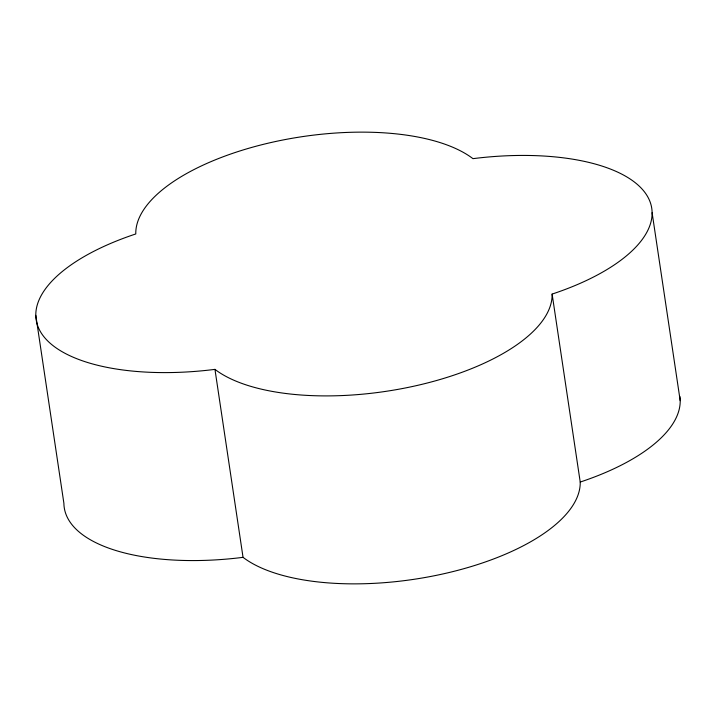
<?xml version="1.0" encoding="UTF-8"?>
<svg xmlns="http://www.w3.org/2000/svg" width="716" height="716" viewBox="0 0 716 716"><rect width="100%" height="100%" fill="white"/><g stroke="black" fill="none" stroke-linecap="round" stroke-linejoin="round"><path stroke-width="1.07" d="M652.106 212.706L680.2 400.665M552.125 294.079A179.116 75.699 -8.5 0 1 415.208 385.897A179.116 75.699 -8.5 0 1 214.952 369.375A179.116 75.699 -8.5 0 1 40.499 331.785A179.116 75.699 -8.5 0 1 135.78 233.953A179.116 75.699 -8.5 0 1 272.698 142.144A179.116 75.699 -8.5 0 1 472.954 158.657A179.116 75.699 -8.5 0 1 647.416 196.256A179.116 75.699 -8.5 0 1 552.125 294.079L580.22 482.047A179.116 75.699 -8.5 0 1 443.302 573.856A179.116 75.699 -8.5 0 1 243.046 557.343A179.116 75.699 -8.5 0 1 63.894 503.294L35.8 315.335M214.952 369.375L243.046 557.343M679.869 396.431A179.116 75.699 -8.5 0 1 580.22 482.047"/></g></svg>
